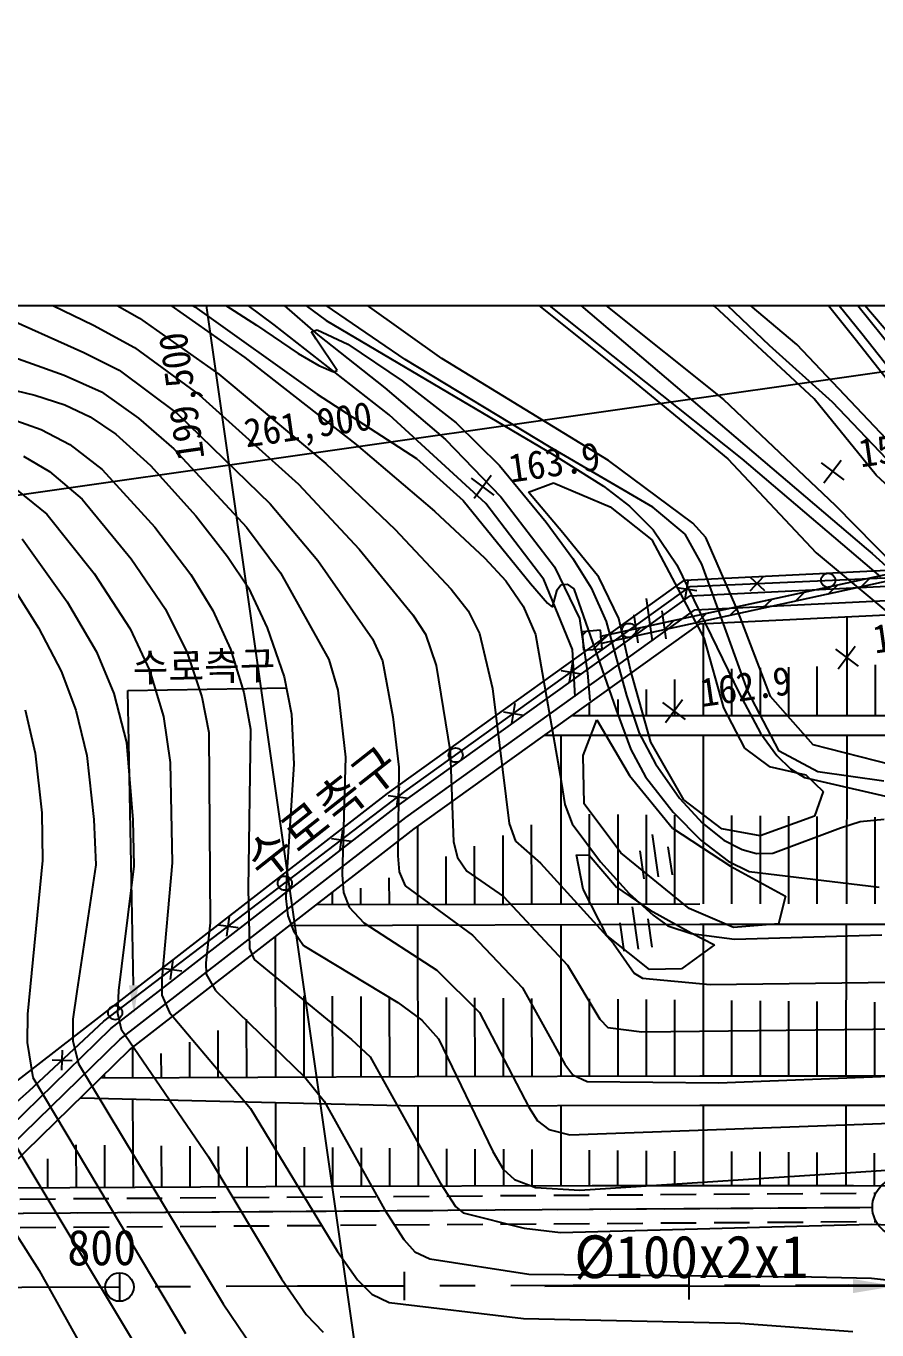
# Model space of a CAD drawing. Header units: millimetres. Extents: x 12262 to 13058, y 1103 to 1809.
# Drawn here: x 12641.1 to 12700.9, y 1484.3 to 1575.9 of the extents above; entities that cross this region are included whole.
import ezdxf
from ezdxf.enums import TextEntityAlignment as Align
from ezdxf.xclip import XClip

# ---------------------------------------------------------------- set-up
doc = ezdxf.new("R2010")
doc.units = ezdxf.units.MM
doc.header["$LTSCALE"] = 10
doc.header["$MEASUREMENT"] = 0
doc.header["$XCLIPFRAME"] = 2
doc.linetypes.add('CENTER', pattern=[2, 1.25, -0.25, 0.25, -0.25])
doc.linetypes.add('HIDDEN', pattern=[0.375, 0.25, -0.125])
doc.layers.add('TX-PAPR', color=2, linetype='Continuous', plot=False)
doc.layers.add('TZ-BASE', color=253, linetype='Continuous')
doc.layers.add('TZ-CABL', color=4, linetype='Continuous')
doc.styles.add('HANA', font='GulimChe.ttf')
doc.styles.get("Standard").update_dxf_attribs({"font": 'GulimChe.ttf'})
doc.linetypes.add('ZIGZAG', pattern='A,0.0001,-0.2,[131,ltypeshp.shx,S=0.2,R=0,X=-0.2,Y=0],-0.4,[131,ltypeshp.shx,S=0.2,R=180,X=0.2,Y=0],-0.2', length=0.8001)
doc.dimstyles.get("Standard").update_dxf_attribs({"dimtxt": 0.18, "dimasz": 0.18, "dimexe": 0.18, "dimexo": 0.0625, "dimgap": 0.09, "dimtad": 0, "dimtih": 1, "dimtoh": 1, "dimdec": 4, "dimzin": 0, "dimdsep": 46, "dimtxsty": 'Standard', "dimcen": 0.09, "dimadec": 0, "dimazin": 0, "dimtfac": 1, "dimtdec": 4, "dimtofl": 0, "dimtmove": 0, "dimatfit": 3, "dimfxl": 0, "dimtolj": 1, "dimtzin": 0, "dimarcsym": 0})

# ---------------------------------------------------------------- blocks, each defined once
blk = doc.blocks.new('JD-GJG5SREGSF3')
at = {"layer": 'TZ-BASE'}
for p, q in [((339.97, -162.498), (285.759, 216.958)), ((79.187, 31.153), (704.074, 120.427)), ((294.262, 81.992, -91), (305.225, 74.899, -91)), ((319.999, 71.193, -255), (304.714, 81.667, -255)), ((298.162, 80.911, -92), (309.56, 73.621, -92)), ((310.801, 73.637, -93.51), (301.31, 80.675, -93.51)), ((346.368, 80.097, -97), (352.094, 73.021, -97)), ((341.749, 74.927, -95.1), (335.315, 79.523, -95.1)), ((346.61, 78.945, -96.5), (351.611, 72.649, -96.5)), ((294.153, 78.209, -89), (301.337, 74.101, -89)), ((347.524, 72.267, -96.5), (339.775, 78.776, -96.5)), ((348.977, 78.539, -98), (355.545, 70.334, -98)), ((289.812, 77.649, -88), (298.093, 73.619, -88)), ((308.224, 77.885, -90.8), (313.872, 72.924, -90.8)), ((310.143, 77.122, -93), (314.441, 73.95, -93)), ((322.564, 71.267, -93.59), (313.585, 77.691, -93.59)), ((286.796, 76.451, -87), (297.423, 71.696, -87)), ((327.65, 76.397, -93.59), (335.578, 70.045, -93.59)), ((327.734, 76.901, -94), (343.642, 64.225, -94)), ((330.616, 76.466, -95), (352.384, 57.912, -95)), ((333.657, 75.357, -95.1), (342.359, 68.397, -95.1)), ((342.209, 75.414, -96), (345.565, 72.202, -96)), ((356.255, 70.332, -98.44), (351.386, 76.061, -98.44)), ((303.332, 75.151, -90), (308.736, 71.343, -90)), ((305.225, 74.899, -91), (313.827, 68.756, -91)), ((348.726, 68.448, -95.1), (341.749, 74.927, -95.1)), ((298.093, 73.619, -88), (300.978, 72.057, -88)), ((301.337, 74.101, -89), (306.906, 70.18, -89)), ((309.56, 73.621, -92), (312.492, 71.625, -92)), ((318.867, 67.304, -93.51), (310.801, 73.637, -93.51)), ((314.441, 73.95, -93), (330.475, 64.485, -93)), ((288.008, 72.963, -86), (296.033, 70.102, -86)), ((313.422, 73.149, -92), (313.806, 73.298, -92)), ((313.757, 72.621, -92), (313.422, 73.149, -92)), ((315.227, 70.433, -92), (313.757, 72.621, -92)), ((313.806, 73.298, -92), (315.962, 72.283, -92)), ((313.872, 72.924, -90.8), (318.566, 69.2, -90.8)), ((351.611, 72.649, -96.5), (354.842, 68.554, -96.5)), ((352.094, 73.021, -97), (355.426, 68.783, -97)), ((297.423, 71.696, -87), (299.9, 70.447, -87)), ((300.978, 72.057, -88), (305.53, 68.712, -88)), ((312.492, 71.625, -92), (313.924, 70.77, -92)), ((315.962, 72.283, -92), (319.793, 69.71, -92)), ((345.565, 72.202, -96), (349.994, 68.235, -96)), ((354.227, 65.153, -96.5), (347.524, 72.267, -96.5)), ((308.736, 71.343, -90), (316.558, 65.232, -90)), ((313.924, 70.77, -92), (314.953, 70.328, -92)), ((330.147, 65.067, -255), (319.999, 71.193, -255)), ((334.284, 64.112, -93.59), (322.564, 71.267, -93.59)), ((288.038, 70.137, -85), (293.981, 68.693, -85)), ((296.033, 70.102, -86), (298.658, 68.924, -86)), ((299.9, 70.447, -87), (303.969, 67.405, -87)), ((306.906, 70.18, -89), (314.434, 63.887, -89)), ((314.953, 70.328, -92), (315.227, 70.433, -92)), ((319.793, 69.71, -92), (323.581, 66.74, -92)), ((335.578, 70.045, -93.59), (342.663, 64.218, -93.59)), ((286.595, 69.073, -84), (294.431, 66.276, -84)), ((298.658, 68.924, -86), (301.273, 67.069, -86)), ((313.827, 68.756, -91), (320.791, 64.251, -91)), ((318.566, 69.2, -90.8), (322.822, 65.576, -90.8)), ((293.981, 68.693, -85), (296.092, 68.019, -85)), ((296.092, 68.019, -85), (297.859, 67.175, -85)), ((305.53, 68.712, -88), (312.501, 62.434, -88)), ((342.359, 68.397, -95.1), (350.201, 60.952, -95.1)), ((353.08, 63.07, -95.1), (348.726, 68.448, -95.1)), ((349.994, 68.235, -96), (354.742, 63.234, -96)), ((297.859, 67.175, -85), (299.669, 65.954, -85)), ((301.273, 67.069, -86), (303.738, 64.927, -86)), ((303.969, 67.405, -87), (310.52, 61.067, -87)), ((325.677, 61.074, -93.51), (318.867, 67.304, -93.51)), ((294.431, 66.276, -84), (296.448, 65.218, -84)), ((323.581, 66.74, -92), (326.635, 63.746, -92)), ((296.448, 65.218, -84), (298.707, 63.462, -84)), ((299.669, 65.954, -85), (302.116, 63.74, -85)), ((316.558, 65.232, -90), (322.057, 60.552, -90)), ((322.822, 65.576, -90.8), (326.719, 61.557, -90.8)), ((293.177, 64.418, -83), (295.013, 63.333, -83)), ((303.738, 64.927, -86), (308.847, 59.426, -86)), ((320.791, 64.251, -91), (324.082, 61.281, -91)), ((337.391, 60.819, -255), (330.147, 65.067, -255)), ((330.475, 64.485, -93), (333.93, 62.29, -93)), ((342.663, 64.218, -93.59), (348.878, 57.621, -93.59)), ((343.642, 64.225, -94), (353.391, 55.923, -94)), ((295.013, 63.333, -83), (297.303, 61.378, -83)), ((298.707, 63.462, -84), (302.411, 59.41, -84)), ((302.116, 63.74, -85), (305.285, 60.212, -85)), ((314.434, 63.887, -89), (319.283, 59.281, -89)), ((326.635, 63.746, -92), (329.894, 59.775, -92)), ((340.209, 59.686, -93.59), (334.284, 64.112, -93.59)), ((349.223, 63.934, -95.06), (350.823, 62.734, -95.06)), ((349.423, 62.534, -95.06), (350.623, 64.134, -95.06)), ((292.252, 62.405, -82), (294.819, 60.332, -82)), ((312.501, 62.434, -88), (316.757, 57.878, -88)), ((324.636, 62.862, -91.07), (326.236, 61.662, -91.07)), ((324.836, 61.462, -91.07), (326.036, 63.062, -91.07)), ((328.664, 61.875, -92.11), (330.429, 62.531, -92.11)), ((330.429, 62.531, -92.11), (334.397, 60.845, -92.11)), ((356.395, 60.018, -95.1), (353.08, 63.07, -95.1)), ((326.719, 61.557, -90.8), (330.485, 56.62, -90.8)), ((331.082, 59.018, -92.11), (328.664, 61.875, -92.11)), ((333.93, 62.29, -93), (335.752, 60.901, -93)), ((297.303, 61.378, -83), (300.744, 57.189, -83)), ((310.52, 61.067, -87), (313.864, 57.076, -87)), ((322.057, 60.552, -90), (325.602, 57.23, -90)), ((324.082, 61.281, -91), (328.816, 55.454, -91)), ((329.744, 55.726, -93.51), (325.677, 61.074, -93.51)), ((333.754, 51.747), (375.668, 60.872)), ((333.761, 51.747), (375.668, 60.872)), ((334.397, 60.845, -92.11), (337.324, 58.526, -92.11)), ((335.752, 60.901, -93), (337.422, 59.234, -93)), ((339.682, 58.923, -255), (337.391, 60.819, -255)), ((350.201, 60.952, -95.1), (354.417, 56.685, -95.1)), ((294.819, 60.332, -82), (298.14, 56.17, -82)), ((305.285, 60.212, -85), (307.523, 57.36, -85)), ((329.894, 59.775, -92), (331.775, 57.222, -92)), ((375.662, 60.372), (333.8, 51.245)), ((375.662, 60.372), (333.8, 51.245)), ((341.13, 58.686, -93.59), (340.209, 59.686, -93.59)), ((302.411, 59.41, -84), (304.949, 56.081, -84)), ((308.847, 59.426, -86), (311.245, 56.197, -86)), ((319.283, 59.281, -89), (323.241, 55.057, -89)), ((333.599, 55.893, -92.11), (331.082, 59.018, -92.11)), ((337.422, 59.234, -93), (339.079, 56.771, -93)), ((340.833, 56.805, -255), (339.682, 58.923, -255)), ((343.355, 53.579, -93.59), (341.13, 58.686, -93.59)), ((293.084, 58.585, -81), (296.26, 54.171, -81)), ((316.757, 57.878, -88), (320.535, 53.249, -88)), ((337.324, 58.526, -92.11), (340.994, 51.646, -92.11)), ((352.384, 57.912, -95), (352.818, 57.557, -95)), ((300.744, 57.189, -83), (303.153, 53.657, -83)), ((307.523, 57.36, -85), (308.985, 55.143, -85)), ((313.864, 57.076, -87), (317.695, 51.555, -87)), ((325.602, 57.23, -90), (327.075, 55.655, -90)), ((331.775, 57.222, -92), (333.068, 55.156, -92)), ((348.878, 57.621, -93.59), (355.166, 52.357, -93.59)), ((352.818, 57.557, -95), (357.031, 53.72, -95)), ((291.491, 56.673, -80), (294.25, 52.334, -80)), ((298.14, 56.17, -82), (300.672, 52.267, -82)), ((304.949, 56.081, -84), (306.49, 53.563, -84)), ((311.245, 56.197, -86), (314.636, 50.119, -86)), ((330.485, 56.62, -90.8), (332.236, 52.991, -90.8)), ((339.079, 56.771, -93), (343.477, 47.711, -93)), ((339.629, 55.7), (359.872, 56.676)), ((342.544, 52.11, -255), (340.833, 56.805, -255)), ((308.985, 55.143, -85), (310.294, 52.346, -85)), ((318.769, 40.7), (339.629, 55.7)), ((323.241, 55.057, -89), (324.424, 53.539, -89)), ((327.075, 55.655, -90), (328.292, 53.852, -90)), ((328.816, 55.454, -91), (329.993, 54.083, -91)), ((331.748, 50.82, -93.51), (329.744, 55.726, -93.51)), ((330.36, 53.784, -91), (330.686, 55.01, -91)), ((330.686, 55.01, -91), (330.94, 55.358, -91)), ((330.94, 55.358, -91), (331.384, 55.414, -91)), ((331.384, 55.414, -91), (331.851, 55.081, -91)), ((331.851, 55.081, -91), (334.815, 46.568, -91)), ((333.068, 55.156, -92), (334.131, 52.774, -92)), ((335.004, 52.992, -92.11), (333.599, 55.893, -92.11)), ((340.014, 54.598), (360.204, 55.571)), ((349.723, 54.717), (350.391, 55.368)), ((352.028, 55.219), (352.695, 55.87)), ((296.26, 54.171, -81), (298.322, 50.644, -81)), ((319.44, 39.803), (340.014, 54.598)), ((329.993, 54.083, -91), (330.36, 53.784, -91)), ((336.932, 54.395, -92.37), (337.356, 51.425, -92.37)), ((340.358, 53.613), (360.501, 54.584)), ((345.114, 53.712), (345.783, 54.365)), ((347.419, 54.214), (348.087, 54.866)), ((303.153, 53.657, -83), (304.679, 50.583, -83)), ((306.49, 53.563, -84), (307.72, 50.832, -84)), ((320.039, 39.002), (340.358, 53.613)), ((320.535, 53.249, -88), (321.431, 51.885, -88)), ((324.424, 53.539, -89), (325.23, 51.94, -89)), ((328.292, 53.852, -90), (329.165, 51.877, -90)), ((336.367, 51.284, -92.37), (336.084, 53.264, -92.37)), ((338.346, 51.567, -92.37), (338.064, 53.546, -92.37)), ((340.505, 52.707), (341.175, 53.361)), ((340.702, 52.629), (360.798, 53.597)), ((342.809, 53.209), (343.479, 53.863)), ((345.675, 47.516, -93.59), (343.355, 53.579, -93.59)), ((294.25, 52.334, -80), (295.823, 49.294, -80)), ((300.672, 52.267, -82), (302.027, 49.371, -82)), ((310.294, 52.346, -85), (311.492, 48.886, -85)), ((320.637, 38.201), (340.702, 52.629)), ((332.236, 52.991, -90.8), (332.816, 49.144, -90.8)), ((334.131, 52.774, -92), (335.552, 47.588, -92)), ((335.842, 49.385, -92.11), (335.004, 52.992, -92.11)), ((335.895, 51.702), (336.568, 52.358)), ((338.2, 52.204), (338.871, 52.86)), ((340.931, 52.64, -255), (340.93, 46.188, -255)), ((351.037, 53.127, -255), (351.023, 46.188, -255)), ((317.695, 51.555, -87), (318.407, 50.013, -87)), ((321.431, 51.885, -88), (322.173, 49.696, -88)), ((325.23, 51.94, -89), (326.144, 48.064, -89)), ((329.165, 51.877, -90), (330.891, 41.975, -90)), ((333.729, 52.167), (332.433, 52.067)), ((332.433, 52.067), (332.533, 50.771)), ((332.451, 51.834), (332.712, 52.088)), ((333.204, 50.823), (333.789, 51.393)), ((333.829, 50.871), (333.729, 52.167)), ((333.8, 51.245), (333.754, 51.747)), ((333.8, 51.245), (333.761, 51.747)), ((333.789, 51.393), (334.264, 51.856)), ((340.994, 51.646, -92.11), (342.365, 46.72, -92.11)), ((344.076, 47.894, -255), (342.544, 52.11, -255)), ((298.322, 50.644, -81), (299.53, 47.72, -81)), ((304.679, 50.583, -83), (305.706, 47.496, -83)), ((307.72, 50.832, -84), (308.667, 47.789, -84)), ((331.938, 47.514, -93.51), (331.748, 50.82, -93.51)), ((332.533, 50.771), (333.829, 50.871)), ((350.222, 50.85, -93.53), (351.822, 49.65, -93.53)), ((350.422, 49.45, -93.53), (351.622, 51.05, -93.53)), ((314.636, 50.119, -86), (315.259, 47.961, -86)), ((318.407, 50.013, -87), (319.144, 46.074, -87)), ((322.173, 49.696, -88), (323.154, 43.654, -88)), ((344.931, 49.523, -255), (344.93, 46.188, -255)), ((346.931, 49.578, -255), (346.93, 46.188, -255)), ((348.931, 49.633, -255), (348.93, 46.188, -255)), ((353.03, 49.745, -255), (353.023, 46.188, -255)), ((295.823, 49.294, -80), (296.859, 46.554, -80)), ((302.027, 49.371, -82), (303.018, 46.109, -82)), ((311.492, 48.886, -85), (312.006, 46.277, -85)), ((332.816, 49.144, -90.8), (332.969, 47.226, -90.8)), ((337.255, 44.303, -92.11), (335.842, 49.385, -92.11)), ((338.931, 48.712, -255), (338.93, 46.189, -255)), ((342.931, 49.469, -255), (342.93, 46.188, -255)), ((299.53, 47.72, -81), (300.411, 44.271, -81)), ((300.526, 47.94), (311.669, 48.133)), ((300.919, 27.211), (300.526, 47.94)), ((308.667, 47.789, -84), (309.123, 45.223, -84)), ((315.259, 47.961, -86), (315.804, 43.25, -86)), ((326.144, 48.064, -89), (327.305, 38.588, -89)), ((336.931, 48.009, -255), (336.93, 46.189, -255)), ((343.477, 47.711, -93), (344.969, 44.938, -93)), ((346.286, 43.664, -255), (344.076, 47.894, -255)), ((305.706, 47.496, -83), (306.217, 44.979, -83)), ((332.931, 47.04, -255), (332.93, 46.189, -255)), ((334.931, 47.307, -255), (334.93, 46.189, -255)), ((335.552, 47.588, -92), (336.435, 44.937, -92)), ((338.081, 47.095, -92.08), (339.681, 45.895, -92.08)), ((338.281, 45.695, -92.08), (339.481, 47.295, -92.08)), ((348.655, 44.124, -93.59), (345.675, 47.516, -93.59)), ((293.294, 46.58, -79), (294.002, 43.529, -79)), ((296.859, 46.554, -80), (297.623, 43.375, -80)), ((303.018, 46.109, -82), (303.488, 42.879, -82)), ((312.006, 46.277, -85), (312.17, 42.753, -85)), ((319.144, 46.074, -87), (319.55, 42.556, -87)), ((331.747, 46.189, -255), (360.782, 46.187, -255)), ((332.499, 43.371, -90.58), (333.454, 45.882, -90.58)), ((333.454, 45.882, -90.58), (335.77, 41.97, -90.58)), ((334.815, 46.568, -91), (335.862, 43.795, -91)), ((342.365, 46.72, -92.11), (343.83, 43.889, -92.11)), ((306.217, 44.979, -83), (306.306, 31.593, -83)), ((309.123, 45.223, -84), (308.962, 34.017, -84)), ((336.435, 44.937, -92), (337.58, 42.771, -92)), ((344.969, 44.938, -93), (346.104, 43.365, -93)), ((300.411, 44.271, -81), (300.858, 38.849, -81)), ((329.8, 44.789, -255), (360.779, 44.787, -255)), ((330.93, 44.789, -255), (330.93, 32.92, -255)), ((339.583, 40.242, -92.11), (337.255, 44.303, -92.11)), ((340.93, 44.788, -255), (340.93, 32.938, -255)), ((356.037, 42.229, -93.59), (348.655, 44.124, -93.59)), ((351.02, 44.788, -255), (350.995, 32.938, -255)), ((294.002, 43.529, -79), (294.463, 39.33, -79)), ((297.623, 43.375, -80), (298.132, 38.868, -80)), ((315.804, 43.25, -86), (315.567, 34.984, -86)), ((323.154, 43.654, -88), (323.392, 37.303, -88)), ((332.581, 39.969, -90.58), (332.499, 43.371, -90.58)), ((335.862, 43.795, -91), (336.875, 41.867, -91)), ((343.83, 43.889, -92.11), (345.562, 42.581, -92.11)), ((346.104, 43.365, -93), (347.06, 42.434, -93)), ((348.987, 42.222, -255), (346.286, 43.664, -255)), ((303.488, 42.879, -82), (303.634, 35.828, -82)), ((312.17, 42.753, -85), (311.697, 35.137, -85)), ((319.55, 42.556, -87), (319.48, 36.306, -87)), ((337.58, 42.771, -92), (339.268, 40.378, -92)), ((345.562, 42.581, -92.11), (348.159, 42.012, -92.11)), ((347.06, 42.434, -93), (348.064, 41.817, -93)), ((353.629, 41.551, -255), (348.987, 42.222, -255)), ((330.891, 41.975, -90), (331.216, 39.919, -90)), ((335.77, 41.97, -90.58), (338.784, 38.269, -90.58)), ((336.875, 41.867, -91), (338.819, 39.386, -91)), ((348.064, 41.817, -93), (360.855, 38.873, -93)), ((348.159, 42.012, -92.11), (349.376, 40.843, -92.11)), ((289.424, 17.919), (318.769, 40.7)), ((339.268, 40.378, -92), (340.885, 38.602, -92)), ((349.376, 40.843, -92.11), (348.767, 39.099, -92.11)), ((299.317, 24.181), (319.44, 39.803)), ((331.216, 39.919, -90), (331.728, 38.552, -90)), ((335.154, 36.528, -90.58), (332.581, 39.969, -90.58)), ((342.246, 38.218, -92.11), (339.583, 40.242, -92.11)), ((294.463, 39.33, -79), (294.528, 35.987, -79)), ((298.132, 38.868, -80), (298.261, 35.691, -80)), ((299.974, 23.426), (320.039, 39.002)), ((300.858, 38.849, -81), (300.944, 35.589, -81)), ((327.305, 38.588, -89), (327.756, 37.352, -89)), ((331.728, 38.552, -90), (333.715, 35.897, -90)), ((332.93, 39.241, -255), (332.93, 32.924, -255)), ((334.93, 39.22, -255), (334.93, 32.928, -255)), ((336.93, 39.2, -255), (336.93, 32.931, -255)), ((338.819, 39.386, -91), (340.787, 37.385, -91)), ((338.93, 39.179, -255), (338.93, 32.935, -255)), ((340.885, 38.602, -92), (342.386, 37.407, -92)), ((342.93, 39.138, -255), (342.93, 32.938, -255)), ((344.93, 39.117, -255), (344.93, 32.938, -255)), ((348.767, 39.099, -92.11), (344.934, 37.713, -92.11)), ((346.93, 39.097, -255), (346.93, 32.938, -255)), ((348.93, 39.076, -255), (348.93, 32.938, -255)), ((350.584, 38.279, -92), (351.961, 38.72, -92)), ((351.961, 38.72, -92), (353.654, 38.889, -92)), ((353.008, 39.035, -255), (352.995, 32.938, -255)), ((300.632, 22.67), (320.637, 38.201)), ((320.856, 38.358, -255), (320.866, 32.901, -255)), ((326.857, 37.746, -255), (326.866, 32.912, -255)), ((328.856, 38.49, -255), (328.866, 32.916, -255)), ((337.356, 37.802, -90.8), (337.78, 34.832, -90.8)), ((338.784, 38.269, -90.58), (342.854, 35.588, -90.58)), ((344.934, 37.713, -92.11), (342.246, 38.218, -92.11)), ((345.837, 36.507, -92), (350.584, 38.279, -92)), ((323.392, 37.303, -88), (323.672, 36.194, -88)), ((324.858, 37.003, -255), (324.866, 32.909, -255)), ((327.756, 37.352, -89), (329.519, 35.802, -89)), ((336.79, 34.691, -90.8), (336.507, 36.671, -90.8)), ((338.77, 34.974, -90.8), (338.487, 36.954, -90.8)), ((340.787, 37.385, -91), (342.697, 35.936, -91)), ((342.386, 37.407, -92), (343.667, 36.765, -92)), ((343.667, 36.765, -92), (344.69, 36.486, -92)), ((294.528, 35.987, -79), (293.461, 25.18, -79)), ((303.634, 35.828, -82), (302.914, 27.658, -82)), ((319.48, 36.306, -87), (319.586, 35.182, -87)), ((322.86, 36.26, -255), (322.866, 32.905, -255)), ((323.672, 36.194, -88), (324.325, 35.245, -88)), ((329.519, 35.802, -89), (334.645, 30.16, -89)), ((332.034, 36.375, -89.67), (332.926, 36.351, -89.67)), ((332.509, 33.968, -89.67), (332.034, 36.375, -89.67)), ((332.926, 36.351, -89.67), (334.843, 34.11, -89.67)), ((333.715, 35.897, -90), (335.733, 33.676, -90)), ((339.946, 32.606, -90.58), (335.154, 36.528, -90.58)), ((342.697, 35.936, -91), (344.173, 35.217, -91)), ((344.69, 36.486, -92), (345.837, 36.507, -92)), ((298.261, 35.691, -80), (296.926, 26.786, -80)), ((300.944, 35.589, -81), (299.87, 26.849, -81)), ((311.697, 35.137, -85), (311.615, 33.317, -85)), ((315.567, 34.984, -86), (315.672, 33.741, -86)), ((319.586, 35.182, -87), (319.999, 34.205, -87)), ((324.325, 35.245, -88), (326.903, 33.456, -88)), ((342.854, 35.588, -90.58), (346.72, 33.483, -90.58)), ((344.173, 35.217, -91), (353.308, 34.111, -91)), ((308.962, 34.017, -84), (309.069, 29.791, -84)), ((316.864, 34.03, -255), (316.866, 32.893, -255)), ((318.863, 34.773, -255), (318.866, 32.897, -255)), ((319.999, 34.205, -87), (324.726, 30.747, -87)), ((334.167, 30.71, -89.67), (332.509, 33.968, -89.67)), ((334.843, 34.11, -89.67), (337.206, 32.488, -89.67)), ((311.615, 33.317, -85), (311.746, 32.096, -85)), ((314.865, 33.719, -255), (314.866, 32.89, -255)), ((315.672, 33.741, -86), (316.062, 32.713, -86)), ((326.903, 33.456, -88), (331.409, 28.633, -88)), ((335.733, 33.676, -90), (337.415, 32.136, -90)), ((346.72, 33.483, -90.58), (346.223, 31.523, -90.58)), ((311.746, 32.096, -85), (312.161, 31.045, -85)), ((313.794, 32.888, -255), (340.7, 32.939, -255)), ((316.062, 32.713, -86), (317.106, 31.61, -86)), ((335.948, 32.732, -89.48), (336.373, 29.762, -89.48)), ((337.206, 32.488, -89.67), (340.089, 30.899, -89.67)), ((337.415, 32.136, -90), (338.456, 31.395, -90)), ((343.065, 31.284, -90.58), (339.946, 32.606, -90.58)), ((306.306, 31.593, -83), (305.996, 28.787, -83)), ((311.91, 31.425, -255), (340.7, 31.509, -255)), ((317.106, 31.61, -86), (322.217, 28.287, -86)), ((320.869, 31.451, -255), (320.889, 20.801, -255)), ((330.929, 31.48, -255), (330.929, 20.82, -255)), ((335.383, 29.621, -89.48), (335.1, 31.601, -89.48)), ((337.363, 29.904, -89.48), (337.08, 31.884, -89.48)), ((338.456, 31.395, -90), (340.089, 30.842, -90)), ((340.7, 31.509, -255), (360.751, 31.507, -255)), ((340.929, 31.508, -255), (340.929, 20.838, -255)), ((346.223, 31.523, -90.58), (343.065, 31.284, -90.58)), ((350.992, 31.508, -255), (350.969, 20.838, -255)), ((310.87, 30.618, -255), (310.889, 20.762, -255)), ((312.161, 31.045, -85), (312.868, 30.019, -85)), ((324.726, 30.747, -87), (328.239, 27.039, -87)), ((337.163, 28.33, -89.67), (334.167, 30.71, -89.67)), ((340.089, 30.899, -89.67), (341.726, 30.052, -89.67)), ((340.089, 30.842, -90), (343.144, 30.453, -90)), ((343.144, 30.453, -90), (353.495, 30.76, -90)), ((309.069, 29.791, -84), (309.385, 29.018, -84)), ((312.868, 30.019, -85), (319.492, 26.009, -85)), ((334.645, 30.16, -89), (336.087, 28.073, -89)), ((341.726, 30.052, -89.67), (339.42, 28.369, -89.67)), ((305.996, 28.787, -83), (306.018, 27.993, -83)), ((309.385, 29.018, -84), (316.226, 23.405, -84)), ((331.409, 28.633, -88), (333.676, 24.823, -88)), ((302.914, 27.658, -82), (302.909, 26.522, -82)), ((306.018, 27.993, -83), (306.668, 26.855, -83)), ((322.217, 28.287, -86), (325.213, 25.307, -86)), ((336.087, 28.073, -89), (336.675, 27.725, -89)), ((336.675, 27.725, -89), (341.429, 27.271, -89)), ((339.42, 28.369, -89.67), (337.163, 28.33, -89.67)), ((296.926, 26.786, -80), (296.651, 24.827, -80)), ((299.87, 26.849, -81), (299.781, 25.247, -81)), ((306.668, 26.855, -83), (312.945, 20.751, -83)), ((328.239, 27.039, -87), (331.213, 21.67, -87)), ((341.429, 27.271, -89), (354.368, 27.438, -89)), ((302.909, 26.522, -82), (303.438, 25.289, -82)), ((312.878, 26.469, -255), (312.889, 20.77, -255)), ((314.878, 26.448, -255), (314.889, 20.778, -255)), ((316.878, 26.426, -255), (316.889, 20.786, -255)), ((318.878, 26.404, -255), (318.889, 20.794, -255)), ((319.492, 26.009, -85), (321.175, 24.772, -85)), ((322.879, 26.361, -255), (322.889, 20.805, -255)), ((324.879, 26.339, -255), (324.889, 20.809, -255)), ((326.879, 26.318, -255), (326.889, 20.812, -255)), ((328.879, 26.296, -255), (328.889, 20.816, -255)), ((332.929, 26.252, -255), (332.929, 20.824, -255)), ((334.929, 26.23, -255), (334.929, 20.828, -255)), ((336.929, 26.209, -255), (336.929, 20.831, -255)), ((338.929, 26.187, -255), (338.929, 20.835, -255)), ((342.929, 26.144, -255), (342.929, 20.838, -255)), ((344.929, 26.122, -255), (344.929, 20.838, -255)), ((346.929, 26.1, -255), (346.929, 20.838, -255)), ((348.929, 26.079, -255), (348.929, 20.838, -255)), ((352.98, 26.035, -255), (352.969, 20.838, -255)), ((293.461, 25.18, -79), (293.44, 23.202, -79)), ((296.651, 24.827, -80), (296.643, 23.309, -80)), ((299.781, 25.247, -81), (300.038, 24.136, -81)), ((303.438, 25.289, -82), (309.138, 18.561, -82)), ((308.831, 24.835, -255), (308.847, 20.754, -255)), ((321.175, 24.772, -85), (322.334, 23.442, -85)), ((325.213, 25.307, -86), (328.687, 18.641, -86)), ((333.676, 24.823, -88), (334.233, 24.257, -88)), ((291.171, 16.235), (299.317, 24.181)), ((300.038, 24.136, -81), (306.19, 15.155, -81)), ((306.834, 24.028, -255), (306.847, 20.746, -255)), ((334.233, 24.257, -88), (336.632, 23.942, -88)), ((336.632, 23.942, -88), (354.901, 24.141, -88)), ((289.558, 13.264), (299.974, 23.426)), ((293.44, 23.202, -79), (293.831, 20.73, -79)), ((296.643, 23.309, -80), (297.045, 21.681, -80)), ((304.838, 23.222, -255), (304.847, 20.738, -255)), ((316.226, 23.405, -84), (317.536, 22.183, -84)), ((322.334, 23.442, -85), (326.151, 15.539, -85)), ((290.671, 12.952), (300.632, 22.67)), ((300.839, 22.831, -255), (300.847, 20.722, -255)), ((302.841, 22.415, -255), (302.847, 20.73, -255)), ((317.536, 22.183, -84), (322.461, 13.317, -84)), ((297.045, 21.681, -80), (307.221, 4.823, -80)), ((331.213, 21.67, -87), (331.775, 20.919, -87)), ((293.831, 20.73, -79), (304.565, 2.736, -79)), ((298.626, 20.713, -255), (320.67, 20.801, -255)), ((298.847, 20.928, -255), (298.848, 20.714, -255)), ((312.945, 20.751, -83), (314.309, 19.058, -83)), ((320.67, 20.801, -255), (340.699, 20.839, -255)), ((331.775, 20.919, -87), (332.782, 20.456, -87)), ((332.782, 20.456, -87), (342.01, 20.358, -87)), ((340.699, 20.839, -255), (360.729, 20.837, -255)), ((342.01, 20.358, -87), (354.023, 20.831, -87)), ((297.18, 19.303, -255), (320.674, 18.751, -255)), ((300.853, 19.216, -255), (300.878, 13.012, -255)), ((309.138, 18.561, -82), (315.236, 8.508, -82)), ((310.892, 18.98, -255), (310.904, 13.052, -255)), ((314.309, 19.058, -83), (318.538, 11.449, -83)), ((320.674, 18.751, -255), (340.699, 18.789, -255)), ((320.893, 18.751, -255), (320.904, 13.091, -255)), ((328.687, 18.641, -86), (329.299, 17.676, -86)), ((330.929, 18.77, -255), (330.928, 13.11, -255)), ((340.699, 18.789, -255), (360.725, 18.787, -255)), ((340.929, 18.788, -255), (340.928, 13.128, -255)), ((350.965, 18.788, -255), (350.953, 13.128, -255)), ((291.49, 17.803, -78), (302.711, -0.849, -78)), ((329.299, 17.676, -86), (330.083, 17.083, -86)), ((331.571, 16.694, -86), (354.127, 17.532, -86)), ((330.083, 17.083, -86), (331.571, 16.694, -86)), ((288.379, 16.427, -77), (294.279, 7.174, -77)), ((296.866, 15.987, -255), (296.878, 12.989, -255)), ((298.866, 15.967, -255), (298.878, 13.001, -255)), ((302.867, 15.926, -255), (302.878, 13.02, -255)), ((304.867, 15.906, -255), (304.878, 13.028, -255)), ((306.867, 15.886, -255), (306.878, 13.036, -255)), ((308.867, 15.865, -255), (308.878, 13.044, -255)), ((312.898, 15.825, -255), (312.904, 13.06, -255)), ((314.899, 15.804, -255), (314.904, 13.068, -255)), ((316.899, 15.784, -255), (316.904, 13.076, -255)), ((318.899, 15.764, -255), (318.904, 13.084, -255)), ((322.899, 15.723, -255), (322.904, 13.095, -255)), ((324.899, 15.703, -255), (324.904, 13.099, -255)), ((326.899, 15.683, -255), (326.904, 13.102, -255)), ((328.899, 15.663, -255), (328.904, 13.106, -255)), ((332.928, 15.622, -255), (332.928, 13.114, -255)), ((334.928, 15.602, -255), (334.928, 13.118, -255)), ((336.928, 15.581, -255), (336.928, 13.121, -255)), ((294.87, 15.009, -255), (294.878, 12.977, -255)), ((306.19, 15.155, -81), (311.321, 6.576, -81)), ((326.151, 15.539, -85), (326.881, 14.285, -85)), ((338.928, 15.561, -255), (338.928, 13.125, -255)), ((342.928, 15.521, -255), (342.928, 13.128, -255)), ((344.928, 15.5, -255), (344.928, 13.128, -255)), ((346.928, 15.48, -255), (346.928, 13.128, -255)), ((348.928, 15.46, -255), (348.928, 13.128, -255)), ((352.958, 15.419, -255), (352.953, 13.128, -255)), ((326.881, 14.285, -85), (327.682, 13.57, -85)), ((332.267, 12.803, -85), (354.158, 14.237, -85)), ((322.461, 13.317, -84), (323.53, 11.674, -84)), ((327.682, 13.57, -85), (329.164, 13.004, -85)), ((329.164, 13.004, -85), (332.267, 12.803, -85)), ((318.538, 11.449, -83), (319.91, 9.338, -83)), ((323.53, 11.674, -84), (324.075, 11.208, -84)), ((324.075, 11.208, -84), (328.369, 10.132, -84)), ((328.369, 10.132, -84), (330.902, 9.83, -84)), ((330.902, 9.83, -84), (352.752, 10.413, -84)), ((352.752, 10.413, -84), (359.411, 10.202, -84)), ((319.91, 9.338, -83), (320.674, 8.476, -83)), ((315.236, 8.508, -82), (316.642, 6.509, -82)), ((320.674, 8.476, -83), (321.721, 7.99, -83)), ((321.721, 7.99, -83), (328.69, 6.901, -83)), ((294.279, 7.174, -77), (299.517, -2.205, -77)), ((299.924, 6.999), (299.934, 4.999)), ((311.321, 6.576, -81), (313.055, 4.069, -81)), ((316.642, 6.509, -82), (317.649, 5.503, -82)), ((319.926, 7.079), (319.932, 5.079)), ((328.69, 6.901, -83), (348.554, 6.727, -83)), ((339.928, 7.119), (339.93, 5.119)), ((348.554, 6.727, -83), (352.761, 6.616, -83)), ((352.761, 6.616, -83), (358.361, 6.033, -83)), ((317.649, 5.503, -82), (318.869, 4.916, -82)), ((307.221, 4.823, -80), (309.315, 1.705, -80)), ((318.869, 4.916, -82), (328.303, 3.795, -82)), ((313.055, 4.069, -81), (314.228, 2.837, -81)), ((328.303, 3.795, -82), (343.524, 3.463, -82)), ((343.524, 3.463, -82), (351.441, 2.881, -82))]:
    blk.add_line(p, q, dxfattribs=at)
at = {"layer": 'TZ-BASE', "ltscale": 0.2}
for p, q in [((340.027, 55.242), (360.162, 56.139)), ((344.203, 55.929), (345.246, 54.974)), ((344.247, 54.93), (345.202, 55.973)), ((319.981, 40.83), (340.027, 55.242)), ((339.087, 55.183), (340.483, 54.955)), ((339.671, 54.371), (339.899, 55.767)), ((331.552, 48.533), (331.78, 49.929)), ((330.968, 49.345), (332.364, 49.117)), ((327.492, 45.614), (327.721, 47.01)), ((326.909, 46.426), (328.304, 46.198)), ((298.837, 24.69), (319.981, 40.83)), ((318.797, 40.555), (320.199, 40.366)), ((319.404, 39.76), (319.592, 41.161)), ((315.429, 36.726), (315.617, 38.128)), ((314.822, 37.521), (316.224, 37.333)), ((306.873, 31.454), (308.275, 31.265)), ((307.48, 30.659), (307.668, 32.06)), ((302.899, 28.42), (304.3, 28.232)), ((303.506, 27.625), (303.694, 29.027)), ((299.781, 25.247, -81), (300.038, 24.136, -81)), ((293.589, 19.792), (298.837, 24.69)), ((295.882, 21.249), (295.931, 22.662)), ((295.2, 21.98), (296.613, 21.931)), ((288.477, 15.263), (293.589, 19.792))]:
    blk.add_line(p, q, dxfattribs=at)
at = {"layer": 'TZ-BASE', "linetype": 'CENTER', "flags": 128}
blk.add_lwpolyline([(699.857, 0, 0.015501), (79.961, 2.48, 0.002), (0, 0)], format="xyb", dxfattribs=at)
at = {"layer": 'TZ-BASE', "ltscale": 0.2}
for centre in [(349.72, 55.674), (335.726, 52.15), (323.547, 43.393), (311.548, 34.393), (299.625, 25.292)]:
    blk.add_circle(centre, 0.5, dxfattribs=at)
at = {"layer": 'TZ-BASE'}
blk.add_circle((299.929, 5.999), 1, dxfattribs=at)
blk.add_arc((349.929, -9993.876), 10007, 87.9946477, 91.356978, dxfattribs=at)
blk.add_solid([(301.253, 27.217), (300.957, 25.211), (300.586, 27.204)], dxfattribs=at)
at = {"layer": 'TZ-BASE', "style": 'HANA'}
for s, height, rotation, p in [('199,500', 2, 98.13044, (305.903, 64.272, -255)), ('261,900', 2, 8.13044, (308.834, 65.018, -255)), ('159.9', 2, 8.13044, (352.003, 63.617, -95.06)), ('163.9', 2, 8.13044, (327.416, 62.545, -91.07)), ('161.5', 2, 8.13044, (353.002, 50.533, -93.53)), ('수로측구', 2, 1.08862, (300.865, 48.547)), ('162.9', 2, 8.13044, (340.861, 46.778, -92.08)), ('수로측구', 2.5, 38.29803, (310, 34.487)), ('800', 2.5, 0.28648, (296.267, 7.52))]:
    blk.add_text(s, height=height, rotation=rotation, dxfattribs=at).set_placement(p)

msp = doc.modelspace()

# ---------------------------------------------------------------- linework, layer by layer
at = {"layer": 'TX-PAPR', "flags": 128}
msp.add_lwpolyline([(13050.255, 1556.296), (13045.003, 1406.296), (12350.398, 1406.296), (12345.146, 1556.296)], close=True, dxfattribs=at)
at = {"layer": 'TZ-CABL', "linetype": 'HIDDEN'}
for points in [[(12554.462, 1492.881), (12700.841, 1493.906)], [(12554.723, 1491.883), (12700.595, 1492.904)], [(12554.476, 1490.881), (12700.855, 1491.906)]]:
    msp.add_lwpolyline(points, dxfattribs=at)
at = {"layer": 'TZ-CABL', "linetype": 'ZIGZAG', "ltscale": 0.5}
msp.add_lwpolyline([(12554.723, 1491.883), (12700.595, 1492.904)], dxfattribs=at)
at = {"layer": 'TZ-CABL'}
msp.add_circle((12702.695, 1492.919), 2.1, dxfattribs=at)

# ---------------------------------------------------------------- block references
at = {"layer": 'TZ-BASE'}
ref = msp.add_blockref('JD-GJG5SREGSF3', (12347.772, 1481.296), dxfattribs=at)
XClip(ref).set_block_clipping_path([(702.4831646336, 75.0000000057), (697.2310198304, -74.9999999943), (2.6260725488, -75), (-2.6260722576, 75)])

# ---------------------------------------------------------------- texts
msp.add_text('Ø100x2x1', height=3, rotation=0.00548, dxfattribs=at).set_placement((12687.877, 1489.43), align=Align.MIDDLE)

# ---------------------------------------------------------------- leaders
msp.add_leader([(12702.23, 1487.368), (12677.574, 1487.343)], dimstyle='Standard', override={"dimtxt": 3, "dimasz": 3, "dimexe": 2, "dimexo": 3, "dimgap": 1, "dimtad": 0, "dimtih": 0, "dimcen": 1, "dimaunit": 1, "dimadec": 8, "dimtix": 1, "dimtofl": 1, "dimtmove": 2, "dimtvp": 2}, dxfattribs=at)

doc.saveas('drawing.dxf')
